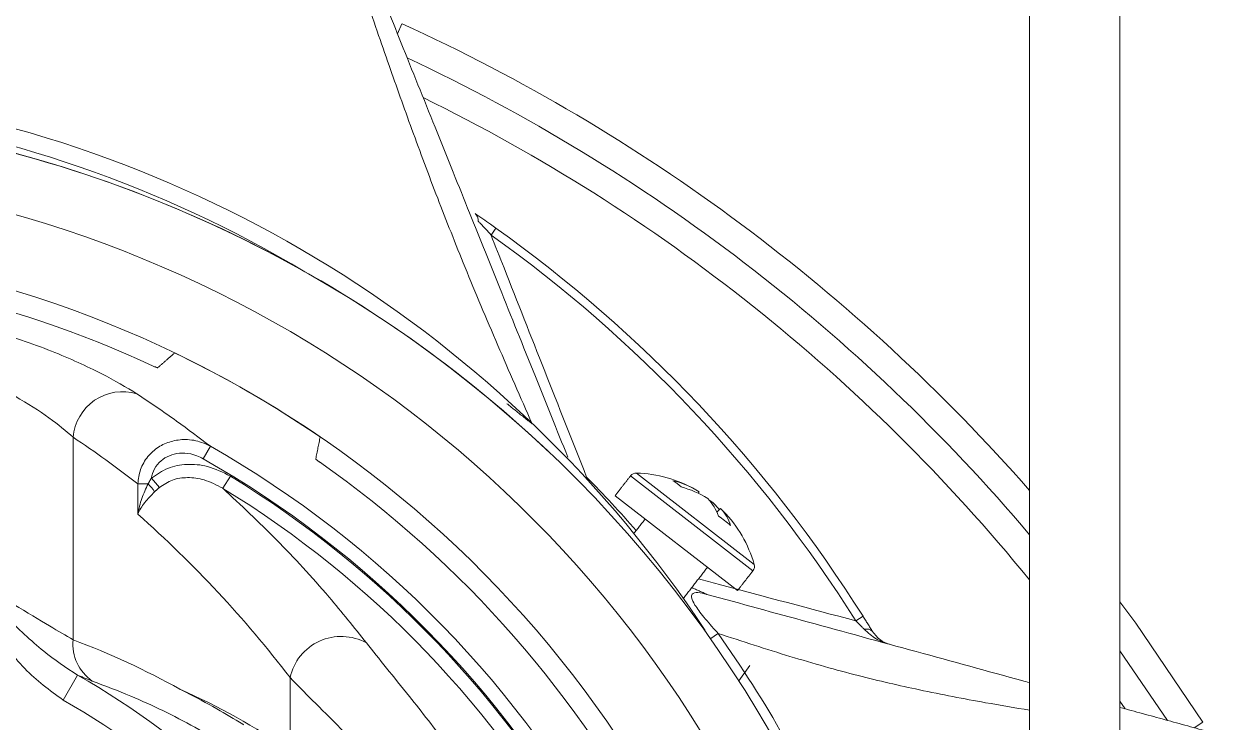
# Model space of a CAD drawing. Extents: x 12.1 to 108.7, y 1 to 80.4.
# Drawn here: x 103.274 to 105.74, y 33.991 to 35.443 of the extents above; entities that cross this region are included whole.
import ezdxf

# ---------------------------------------------------------------- set-up
doc = ezdxf.new("R2010")
doc.units = 0
doc.header["$MEASUREMENT"] = 0
doc.linetypes.add('SLD-Solid', pattern=[0])
doc.layers.add('OBJECT', color=7, linetype='CONTINUOUS')

msp = doc.modelspace()

# ---------------------------------------------------------------- linework, layer by layer
at = {"layer": 'OBJECT', "linetype": 'SLD-Solid', "lineweight": 15}
for p, q in [((105.3641, 40.196), (105.3641, 31.8434)), ((105.5521, 40.196), (105.5521, 31.8434)), ((104.0598, 35.4434), (104.0504, 35.4227)), ((104.255, 35.0184), (104.2448, 35.0041)), ((103.3763, 34.5837), (103.3763, 34.1625)), ((103.6468, 34.5388), (103.6616, 34.5648)), ((103.6875, 34.4774), (103.7031, 34.5028)), ((104.5348, 34.5034), (104.7892, 34.306)), ((104.5471, 34.5092), (104.7918, 34.3193)), ((103.5107, 34.4868), (103.5107, 34.4237)), ((103.5321, 34.4868), (103.5107, 34.4868)), ((103.5556, 34.4793), (103.5389, 34.4985)), ((104.5028, 34.4621), (104.7571, 34.2647)), ((104.6771, 34.4703), (104.6753, 34.4673)), ((104.7024, 34.4479), (104.7038, 34.4496)), ((104.7218, 34.4356), (104.7143, 34.428)), ((105.0181, 34.2113), (105.0032, 34.2019)), ((104.689, 34.1812), (104.6901, 34.1819)), ((105.6507, 33.995), (105.5521, 34.1395)), ((104.7829, 34.1092), (104.7596, 34.0773)), ((103.3851, 34.089), (103.3557, 34.037)), ((103.8272, 34.0838), (103.8272, 33.9336)), ((105.5521, 34.0348), (105.5628, 34.019)), ((105.7245, 33.991), (105.7066, 33.9797))]:
    msp.add_line(p, q, dxfattribs=at)
at = {"layer": 'OBJECT', "linetype": 'SLD-Solid', "lineweight": 15, "flags": 128}
for points in [[(104.7038, 34.4496), (104.6993, 34.4521), (104.6989, 34.4522)], [(105.5521, 34.2411), (105.5847, 34.1969), (105.7245, 33.991)]]:
    msp.add_lwpolyline(points, dxfattribs=at)
at = {"layer": 'OBJECT', "linetype": 'SLD-Solid', "lineweight": 15}
for centre, radius, start, end in [((102.4503, 31.9185), 3.875, 41.2407, 65.4575), ((102.4503, 31.9185), 3.815, 40.202, 64.8664), ((102.5729, 32.7787), 2.54, 33.5349, 83.0215), ((102.4503, 31.9185), 3.755, 39.1063, 63.8741), ((102.5868, 32.6769), 2.585, 17.2695, 90), ((102.5729, 32.7787), 2.504, 59.1237, 82.7573), ((102.5868, 32.6769), 2.585, 46.4614, 83.207), ((102.5868, 32.6769), 2.462, 25.4742, 90), ((104.1995, 35.0346), 0.0186, 354.1673, 49.6427), ((102.5868, 32.6769), 2.8574, 32.2562, 54.5319), ((102.5868, 32.6769), 2.875, 32.2562, 54.5319), ((102.5868, 32.6769), 2.31, 26.6864, 90), ((102.5868, 32.6769), 2.2663, 65.0518, 114.9482), ((102.5868, 32.6769), 2.31, 55.6656, 64.3344), ((103.479, 34.5754), 0.103, 73.2717, 175.4144), ((102.5868, 32.6769), 2.1724, 28.1241, 60.3469), ((102.5868, 32.6769), 2.1425, 28.9527, 60.3469), ((102.5868, 32.6769), 2.2663, 27.4403, 54.9482), ((102.5868, 32.6769), 2.14, 28.9895, 58.5602), ((104.5467, 34.4942), 0.015, 88.3489, 142.1822), ((104.5396, 34.2469), 0.2624, 60.1028, 88.3489), ((103.4458, 34.4014), 0.1214, 34.6127, 44.6916), ((102.5868, 32.6769), 2.1103, 28.9895, 58.5602), ((102.5868, 32.6769), 2.6026, 41.152, 44.4839), ((104.5808, 34.3185), 0.1798, 57.5903, 76.4584), ((104.5701, 34.4079), 0.1004, 46.0821, 58.2822), ((104.5918, 34.293), 0.1932, 57.6701, 75.6513), ((104.6205, 34.3852), 0.1031, 19.5764, 43.6219), ((104.5757, 34.3131), 0.1872, 39.8845, 46.8309), ((104.6573, 34.3739), 0.0893, 17.2684, 43.753), ((104.5396, 34.2469), 0.2624, 16.0154, 44.2615), ((104.5964, 34.2378), 0.2186, 48.0504, 56.314), ((104.7774, 34.3152), 0.015, 322.1822, 16.0154), ((105.0252, 34.1674), 0.0175, 43.7289, 105.6525), ((103.4694, 34.1536), 0.0936, 174.5978, 235.279), ((103.9333, 34.0609), 0.1086, 60.9814, 167.8466), ((102.5868, 32.6769), 1.6222, 31.6547, 60.5194), ((102.5868, 32.6769), 1.5624, 31.6547, 60.5194)]:
    msp.add_arc(centre, radius, start, end, dxfattribs=at)
for centre, major_axis, ratio, start_param, end_param in [((102.0557, 32.6769), (2.3478, 0), 0.982242, 0.90238, 0.973417), ((101.8491, 32.6769), (2.4576, 0), 0.964711, 0.635287, 0.828289), ((102.7998, 32.6769), (1.6185, 0), 0.982242, 1.05506, 1.206655), ((102.9307, 32.6769), (1.5813, 0), 0.964711, 0.968026, 1.135104)]:
    msp.add_ellipse(centre, major_axis=major_axis, ratio=ratio, start_param=start_param, end_param=end_param, dxfattribs=at)
for points, knots in [([(104.3304, 34.6115), (104.3061, 34.6666), (104.2559, 34.7806), (104.191, 34.9352), (104.1322, 35.0839), (104.0802, 35.223), (104.0396, 35.3373), (104.0075, 35.4298), (103.9816, 35.5049), (103.956, 35.5786), (103.9301, 35.6521), (103.9056, 35.7196), (103.8788, 35.791), (103.86, 35.8375), (103.8494, 35.8639)], [0, 0, 0, 0, 0.108029, 0.223362, 0.332023, 0.445426, 0.555337, 0.615889, 0.68051, 0.749225, 0.808556, 0.874651, 0.928783, 1, 1, 1, 1]), ([(103.8846, 35.8348), (103.9017, 35.7924), (103.9368, 35.705), (103.995, 35.5604), (104.059, 35.4011), (104.1266, 35.2331), (104.1947, 35.0638), (104.2641, 34.8912), (104.3328, 34.7202), (104.3817, 34.5987), (104.4043, 34.5425)], [0, 0, 0, 0, 0.1145592, 0.2364469, 0.3657728, 0.5026288, 0.6306681, 0.7525375, 0.8853647, 1, 1, 1, 1]), ([(104.2116, 35.0488), (104.2222, 35.0414), (104.2365, 35.0316), (104.2513, 35.0211), (104.255, 35.0184)], [0, 0, 0, 0, 0.7478885, 1, 1, 1, 1]), ([(104.2448, 35.0041), (104.2376, 35.0122), (104.2289, 35.0219), (104.2196, 35.0311), (104.218, 35.0327)], [0, 0, 0, 0, 0.828662, 1, 1, 1, 1]), ([(104.2448, 35.0041), (104.2538, 34.9813), (104.2905, 34.8883), (104.356, 34.7222), (104.4143, 34.5746), (104.4436, 34.5006)], [0, 0, 0, 0, 0.139447, 0.569082, 1, 1, 1, 1]), ([(103.5087, 34.6741), (103.4862, 34.6877), (103.441, 34.715), (103.3322, 34.7641), (103.2389, 34.7968), (103.1852, 34.812), (103.1762, 34.8145)], [0, 0, 0, 0, 0.304165, 0.612213, 0.935018, 1, 1, 1, 1]), ([(103.5427, 34.7317), (103.5437, 34.7312), (103.5458, 34.7303), (103.5486, 34.7291), (103.5508, 34.7284), (103.5519, 34.7281), (103.5521, 34.7282), (103.5522, 34.7282)], [0, 0, 0, 0, 0.219651, 0.439264, 0.659733, 0.880541, 1, 1, 1, 1]), ([(103.1497, 34.7185), (103.1559, 34.7161), (103.1929, 34.7014), (103.2569, 34.6698), (103.3304, 34.623), (103.361, 34.5967), (103.3763, 34.5837)], [0, 0, 0, 0, 0.063317, 0.382239, 0.692331, 1, 1, 1, 1]), ([(103.6616, 34.5648), (103.6382, 34.5826), (103.5875, 34.6211), (103.5363, 34.6555), (103.5087, 34.6741)], [0, 0, 0, 0, 0.460735, 1, 1, 1, 1]), ([(103.6616, 34.5648), (103.6556, 34.5677), (103.6394, 34.5756), (103.6111, 34.5803), (103.5799, 34.5764), (103.5525, 34.564), (103.5302, 34.5439), (103.5146, 34.5172), (103.512, 34.4969), (103.5107, 34.4868)], [0, 0, 0, 0, 0.099425, 0.265865, 0.416098, 0.557611, 0.700775, 0.851617, 1, 1, 1, 1]), ([(103.5389, 34.4985), (103.5397, 34.5017), (103.5419, 34.512), (103.5506, 34.5275), (103.5666, 34.5415), (103.5865, 34.5496), (103.6094, 34.5515), (103.6303, 34.5472), (103.6423, 34.5411), (103.6468, 34.5388)], [0, 0, 0, 0, 0.072611, 0.232465, 0.384312, 0.536497, 0.701328, 0.887553, 1, 1, 1, 1]), ([(103.7031, 34.5028), (103.6875, 34.5106), (103.659, 34.5249), (103.6135, 34.5289), (103.5722, 34.5216), (103.55, 34.5062), (103.5389, 34.4985)], [0, 0, 0, 0, 0.296309, 0.542641, 0.770962, 1, 1, 1, 1]), ([(103.8806, 34.5386), (103.8806, 34.5384), (103.8808, 34.5381), (103.8821, 34.5368), (103.8842, 34.5352), (103.8864, 34.5335), (103.8879, 34.5325), (103.8884, 34.5321)], [0, 0, 0, 0, 0.21974, 0.439443, 0.659967, 0.880761, 1, 1, 1, 1]), ([(103.5321, 34.4868), (103.5275, 34.4767), (103.5181, 34.4561), (103.5127, 34.4348), (103.5108, 34.4239), (103.5107, 34.4237)], [0, 0, 0, 0, 0.48569, 0.9931942, 1, 1, 1, 1]), ([(103.5556, 34.4793), (103.5643, 34.485), (103.582, 34.4968), (103.6151, 34.5011), (103.6517, 34.4963), (103.6748, 34.4841), (103.6875, 34.4774)], [0, 0, 0, 0, 0.220289, 0.445216, 0.694221, 1, 1, 1, 1]), ([(103.986, 34.1559), (103.9602, 34.1882), (103.8989, 34.2645), (103.7994, 34.3726), (103.7248, 34.4424), (103.6875, 34.4774)], [0, 0, 0, 0, 0.267535, 0.633327, 1, 1, 1, 1]), ([(103.5107, 34.4237), (103.5108, 34.4238), (103.5142, 34.4318), (103.5235, 34.4476), (103.5384, 34.4629), (103.5457, 34.4704)], [0, 0, 0, 0, 0.0064238, 0.5112788, 1, 1, 1, 1]), ([(103.3763, 34.1625), (103.3611, 34.1713), (103.3292, 34.1897), (103.2554, 34.2352), (103.192, 34.2697), (103.1563, 34.2873), (103.1497, 34.2906)], [0, 0, 0, 0, 0.292814, 0.615698, 0.928629, 1, 1, 1, 1]), ([(103.3851, 34.089), (103.3613, 34.1049), (103.3083, 34.1404), (103.2492, 34.1993), (103.1975, 34.2473), (103.1693, 34.2731), (103.1545, 34.2863), (103.1508, 34.2896), (103.1499, 34.2904), (103.1497, 34.2906)], [0, 0, 0, 0, 0.27983, 0.624286, 0.809772, 0.953387, 0.988094, 0.997832, 1, 1, 1, 1]), ([(103.1497, 34.2906), (103.1498, 34.2904), (103.1597, 34.274), (103.179, 34.2411), (103.2182, 34.1771), (103.2692, 34.1003), (103.3276, 34.0575), (103.3557, 34.037)], [0, 0, 0, 0, 0.001834, 0.174122, 0.346362, 0.686143, 1, 1, 1, 1]), ([(104.6759, 34.2889), (104.6897, 34.2852), (104.8008, 34.2557), (104.9087, 34.2271), (105.0032, 34.2019)], [0, 0, 0, 0, 0.1235168, 1, 1, 1, 1]), ([(104.7166, 34.1758), (104.7113, 34.1817), (104.7015, 34.1927), (104.6875, 34.2092), (104.6761, 34.2237), (104.6658, 34.2387), (104.6604, 34.2511), (104.6636, 34.2642), (104.6804, 34.2601), (104.6934, 34.257)], [0, 0, 0, 0, 0.074084, 0.136998, 0.193722, 0.250825, 0.358574, 0.500932, 1, 1, 1, 1]), ([(104.6935, 34.257), (104.7636, 34.2378), (104.9072, 34.1985), (105.1272, 34.1383), (105.283, 34.0956), (105.3588, 34.0748), (105.3641, 34.0734)], [0, 0, 0, 0, 0.317042, 0.648931, 0.975737, 1, 1, 1, 1]), ([(105.0732, 34.153), (105.073, 34.1531), (105.0634, 34.1557), (105.0438, 34.1632), (105.0284, 34.1771), (105.0205, 34.1843)], [0, 0, 0, 0, 0.007313, 0.483883, 1, 1, 1, 1]), ([(104.7166, 34.1758), (104.765, 34.1051), (104.8297, 34.0107), (104.8798, 33.9079), (104.8924, 33.8821)], [0, 0, 0, 0, 0.748434, 1, 1, 1, 1]), ([(105.3641, 34.016), (105.3338, 34.0212), (105.2589, 34.0338), (105.1409, 34.0565), (105.0063, 34.0874), (104.8678, 34.1264), (104.767, 34.1593), (104.7166, 34.1758)], [0, 0, 0, 0, 0.152202, 0.376014, 0.575912, 0.787751, 1, 1, 1, 1]), ([(105.0379, 34.1796), (105.043, 34.1731), (105.0529, 34.1608), (105.0664, 34.1549), (105.0731, 34.1531), (105.0732, 34.153)], [0, 0, 0, 0, 0.514648, 0.99268, 1, 1, 1, 1]), ([(104.2319, 33.8323), (104.2062, 33.8694), (104.1542, 33.9446), (104.0837, 34.0345), (104.0257, 34.1061), (103.9994, 34.1391), (103.986, 34.1559)], [0, 0, 0, 0, 0.296269, 0.600821, 0.797169, 1, 1, 1, 1]), ([(103.8272, 34.0838), (103.842, 34.0687), (103.8721, 34.038), (103.9326, 33.978), (104.0006, 33.908), (104.064, 33.8392), (104.1032, 33.793), (104.1183, 33.7752)], [0, 0, 0, 0, 0.203304, 0.4144471, 0.6339113, 0.8589827, 1, 1, 1, 1]), ([(103.4161, 34.0767), (103.4428, 34.0666), (103.5141, 34.0393), (103.6297, 33.9839), (103.7176, 33.9274), (103.7616, 33.8991)], [0, 0, 0, 0, 0.22939, 0.614228, 1, 1, 1, 1]), ([(103.5981, 34.0599), (103.5986, 34.0596), (103.6027, 34.0576), (103.6283, 34.0446), (103.6715, 34.0214), (103.7116, 33.9976), (103.7303, 33.986), (103.731, 33.9856)], [0, 0, 0, 0, 0.012866, 0.091618, 0.576835, 0.985034, 1, 1, 1, 1])]:
    msp.add_open_spline(points, degree=3, knots=knots, dxfattribs=at)
for points in [[(103.5522, 34.7282), (103.5873, 34.759)], [(104.2778, 34.6534), (104.3304, 34.6115)], [(103.8897, 34.5844), (103.8806, 34.5386)], [(104.5348, 34.5034), (104.5028, 34.4621)], [(103.5389, 34.4985), (103.5321, 34.4868)], [(103.5457, 34.4704), (103.5556, 34.4793)], [(104.5652, 34.4136), (104.5417, 34.3835)], [(104.6445, 34.2484), (104.6947, 34.3131)], [(104.7571, 34.2647), (104.7892, 34.306)], [(104.6934, 34.257), (104.662, 34.271)], [(105.0181, 34.2113), (105.0379, 34.1796)], [(105.0205, 34.1843), (105.0032, 34.2019)], [(104.7166, 34.1758), (104.7007, 34.1647)], [(103.3851, 34.089), (103.4161, 34.0767)], [(105.5521, 34.0219), (105.7397, 33.9706)]]:
    msp.add_open_spline(points, degree=1, dxfattribs=at)

doc.saveas('drawing.dxf')
